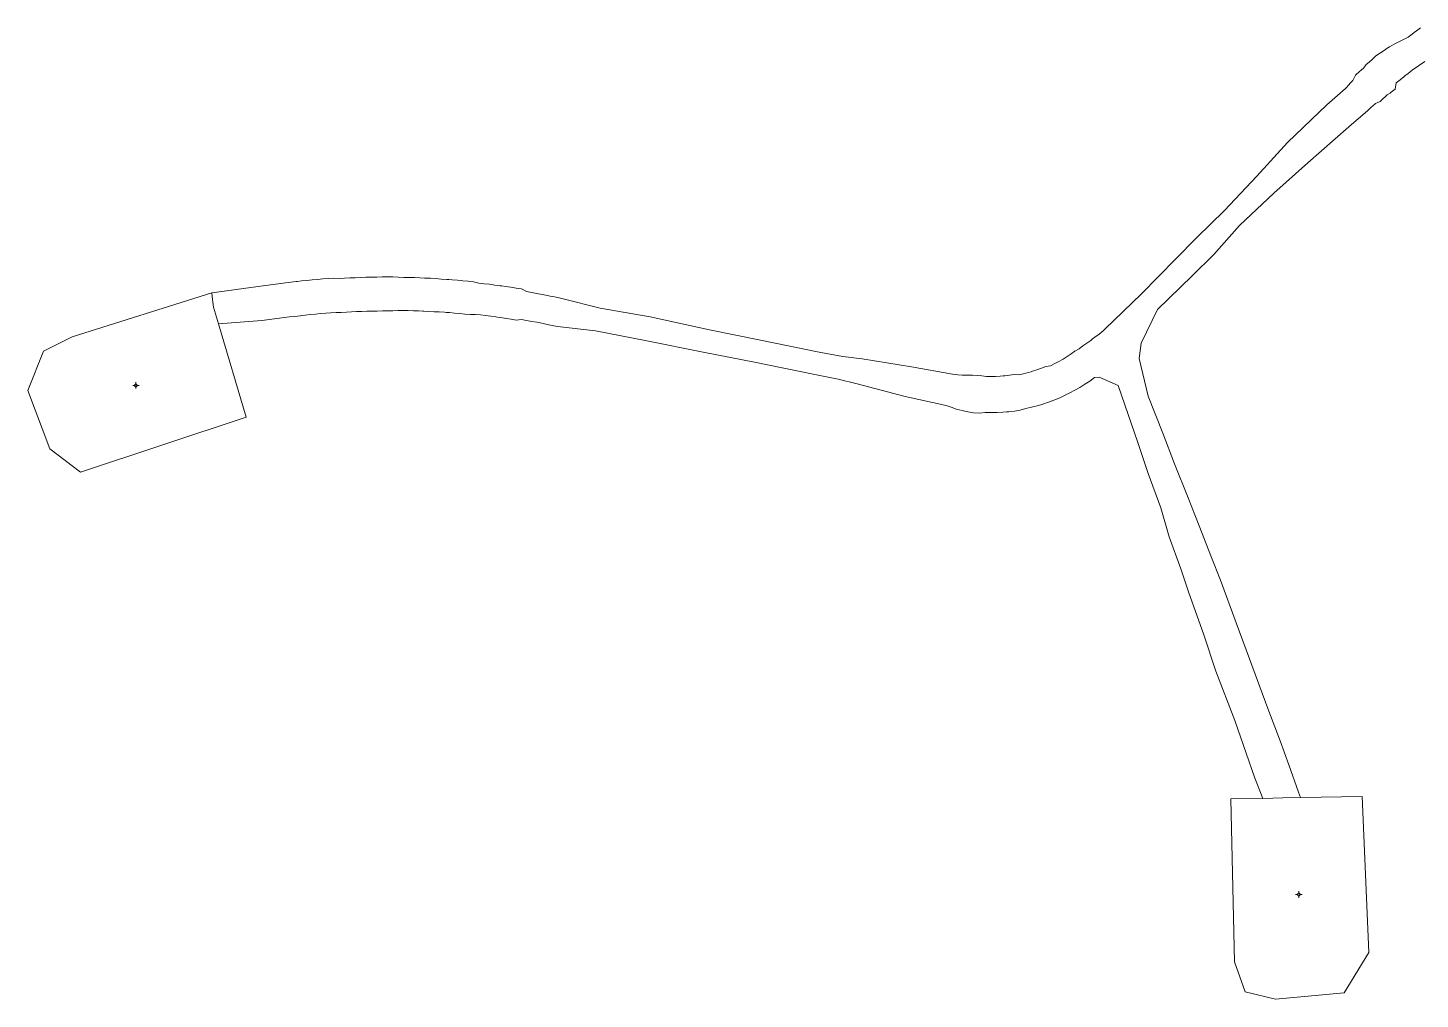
# Model space of a CAD drawing. Header units: metres. Extents: x 544975 to 548996, y 1840763 to 1844365.
# Drawn here: x 547612 to 548139, y 1840763 to 1841130 of the extents above; entities that cross this region are included whole.
import ezdxf

# ---------------------------------------------------------------- set-up
doc = ezdxf.new("R2010")
doc.units = ezdxf.units.M
doc.header["$MEASUREMENT"] = 0
doc.layers.add('Level 11', color=7, linetype='Continuous', lineweight=0)
doc.layers.add('Level 30', color=7, linetype='Continuous', lineweight=0)

# ---------------------------------------------------------------- blocks, each defined once
blk = doc.blocks.new('CENTRD_12')
at = {"layer": 'Level 11', "linetype": 'Continuous', "lineweight": 0}
h = blk.add_hatch(color=7, dxfattribs=at)
edge = h.paths.add_edge_path()
edge.add_arc((0, 0), 1.5, 0, 360)
at = {"layer": 'Level 11', "color": 7, "linetype": 'Continuous', "lineweight": 0}
for p, q in [((-6.3, 0), (-12.5, 0)), ((0, 6.2), (-6.3, 0)), ((-6.3, 0), (0, -6.3)), ((0, 12.5), (0, 6.2)), ((6.2, 0), (0, 6.2)), ((0, -6.3), (6.2, 0)), ((12.5, 0), (6.2, 0)), ((0, -6.3), (0, -12.5))]:
    blk.add_line(p, q, dxfattribs=at)
blk = doc.blocks.new('CENTRD_2')
at = {"layer": 'Level 11', "linetype": 'Continuous', "lineweight": 0}
h = blk.add_hatch(color=7, dxfattribs=at)
edge = h.paths.add_edge_path()
edge.add_arc((0, 0), 1.5, 0, 360)
at = {"layer": 'Level 11', "color": 7, "linetype": 'Continuous', "lineweight": 0}
for p, q in [((-6.25, 0), (-12.5, 0)), ((0, 6.25), (-6.25, 0)), ((-6.25, 0), (0, -6.25)), ((0, 12.5), (0, 6.25)), ((6.25, 0), (0, 6.25)), ((0, -6.25), (6.25, 0)), ((12.5, 0), (6.25, 0)), ((0, -6.25), (0, -12.5))]:
    blk.add_line(p, q, dxfattribs=at)
blk = doc.blocks.new('CENTRD_4')
at = {"layer": 'Level 11', "linetype": 'Continuous', "lineweight": 0}
h = blk.add_hatch(color=7, dxfattribs=at)
edge = h.paths.add_edge_path()
edge.add_arc((0, 0), 1.5, 0, 360)
at = {"layer": 'Level 11', "color": 7, "linetype": 'Continuous', "lineweight": 0}
for p, q in [((-6.25, 0), (-12.5, 0)), ((0, 6.25), (-6.25, 0)), ((-6.25, 0), (0, -6.25)), ((0, 12.5), (0, 6.25)), ((6.25, 0), (0, 6.25)), ((0, -6.25), (6.25, 0)), ((12.5, 0), (6.25, 0)), ((0, -6.25), (0, -12.5))]:
    blk.add_line(p, q, dxfattribs=at)
blk = doc.blocks.new('5.DuongDay35Kv_RTH')
at = {"layer": 'Level 30', "color": 5, "linetype": 'Continuous', "lineweight": 0}
blk.add_line((47682.1406, 841024.6661), (47684.0352, 841018.3198), dxfattribs=at)
at = {"layer": 'Level 30', "color": 5, "flags": 128}
for points in [[(48140.8676, 841117.7275), (48136.1188, 841114.3812), (48134.5408, 841113.1471), (48133.3573, 841112.2216), (48132.9909, 841111.9312), (48131.541, 841110.752), (48130.0823, 841109.591), (48129.6213, 841107.1771), (48128.1997, 841106.0238), (48127.8148, 841105.7033), (48126.6561, 841105.011), (48125.759, 841104.2272), (48125.2785, 841103.7988), (48123.9253, 841102.5593), (48122.164, 841101.7384), (48121.052, 841100.7673), (48120.7494, 841100.4963), (48119.2572, 841099.1597), (48112.1684, 841092.9426), (48096.6327, 841079.3405), (48083.6608, 841067.8662), (48070.7153, 841055.559), (48060.9732, 841044.6224), (48052.7838, 841036.5093), (48039.697, 841023.7431), (48033.4396, 841011.0397), (48032.6761, 841005.2494), (48036.1436, 840990.9281), (48041.6899, 840976.9175), (48046.1107, 840965.3586), (48051.2876, 840952.4859), (48055.4163, 840941.9468), (48060.1423, 840929.8946), (48063.4982, 840921.3217), (48069.4772, 840905.1194), (48074.4603, 840891.4971), (48081.4075, 840872.7493), (48086.0716, 840860.5037), (48089.3598, 840851.4582), (48093.0467, 840841.0416), (48093.7757, 840838.9819)], [(47681.5232, 841030.0514), (47699.037, 841032.4523), (47709.4905, 841033.9108), (47711.4775, 841034.1386), (47713.4645, 841034.3664), (47713.8463, 841034.4102), (47715.4851, 841034.5936), (47717.5149, 841034.8083), (47719.5462, 841035.0096), (47721.5787, 841035.1973), (47723.6125, 841035.3715), (47725.6474, 841035.532), (47727.6832, 841035.6791), (47729.7384, 841035.5178), (47731.7741, 841035.6376), (47733.8106, 841035.7438), (47735.8477, 841035.8363), (47737.8854, 841035.9154), (47739.9236, 841035.9808), (47741.5808, 841036.024), (47741.9621, 841036.0326), (47744.001, 841036.0709), (47746.0401, 841036.0955), (47748.0793, 841036.1066), (47750.1185, 841036.104), (47752.1564, 841035.9751), (47754.1947, 841035.9454), (47756.2327, 841035.9021), (47758.2704, 841035.8452), (47760.3076, 841035.7747), (47762.0309, 841035.7045), (47762.3444, 841035.6907), (47764.3805, 841035.5931), (47766.4159, 841035.4819), (47768.4471, 841035.3024), (47770.4805, 841035.1641), (47771.2346, 841035.1093), (47772.5129, 841035.0122), (47774.5443, 841034.8468), (47776.5745, 841034.6679), (47778.6036, 841034.4754), (47780.6312, 841034.2694), (47782.6297, 841033.8016), (47784.6528, 841033.5688), (47786.6743, 841033.3225), (47788.6941, 841033.0627), (47790.7122, 841032.7895), (47791.3607, 841032.6988), (47792.7283, 841032.5028), (47794.7426, 841032.2027), (47796.7547, 841031.8892), (47798.7647, 841031.5622), (47800.6621, 841030.583), (47802.6633, 841030.23), (47804.6621, 841029.8637), (47806.6585, 841029.4841), (47808.6522, 841029.0912), (47809.6481, 841028.8897), (47810.628, 841028.6898), (47812.5876, 841028.2901), (47814.5472, 841027.8903), (47828.5442, 841024.236), (47847.4792, 841021.0323), (47870.0523, 841016.0985), (47888.7069, 841012.2594), (47911.5927, 841007.5757), (47920.4873, 841006.04), (47927.7974, 841005.1708), (47946.4525, 841002.1359), (47962.0406, 840999.2631), (47964.0502, 840999.1082), (47965.7311, 840998.9787), (47966.0239, 840998.9616), (47967.8142, 840998.9129), (47968.2624, 840998.905), (47969.5935, 840998.9043), (47971.3479, 840998.7908), (47973.0971, 840998.6521), (47974.8455, 840998.4193), (47976.6052, 840998.3974), (47978.3646, 840998.4341), (47980.1217, 840998.5294), (47981.1964, 840998.6168), (47981.8748, 840998.6833), (47983.6217, 840998.8955), (47985.3606, 840999.1658), (47987.1733, 840999.0891), (47988.9038, 840999.4776), (47990.6204, 840999.9236), (47991.7587, 841000.2534), (47992.3211, 841000.4266), (47994.0041, 841000.986), (47995.6676, 841001.6011), (47997.3096, 841002.2714), (47999.1526, 841002.5166), (48000.7622, 841003.3025), (48002.3447, 841004.1416), (48003.6747, 841004.9004), (48003.8983, 841005.0329), (48005.4214, 841005.9756), (48006.9122, 841006.9685), (48008.3691, 841008.0105), (48009.9533, 841008.8953), (48011.3443, 841010.0376), (48012.8646, 841011.0406), (48014.3567, 841012.0994), (48015.0915, 841012.6495), (48015.8856, 841013.2699), (48017.5135, 841014.4714), (48019.1018, 841015.7123), (48019.6708, 841016.2837), (48033.6529, 841029.7614), (48046.4083, 841042.8576), (48054.5815, 841050.9867), (48064.9933, 841061.2565), (48077.2519, 841074.2477), (48088.9173, 841087.0228), (48103.8363, 841101.2391), (48110.8892, 841107.492), (48112.2194, 841108.9898), (48112.4891, 841109.2936), (48113.6111, 841110.5307), (48114.6458, 841112.4884), (48116.1993, 841113.9115), (48116.7511, 841114.4034), (48117.781, 841115.3032), (48118.7292, 841116.5545), (48119.1736, 841116.9246), (48120.815, 841118.2562), (48122.3137, 841119.7763), (48124.0452, 841120.9984), (48125.8326, 841122.1383), (48126.2827, 841122.4174), (48127.564, 841123.2021), (48129.2723, 841124.2484), (48134.5198, 841126.8759), (48136.1304, 841128.063), (48136.9064, 841128.635), (48137.7189, 841129.238), (48139.2776, 841130.4132)], [(47681.5232, 841030.0514), (47681.6748, 841028.7291), (47681.7204, 841028.3317), (47681.766, 841027.9343), (47681.8115, 841027.5369), (47681.9254, 841026.5434), (47682.1406, 841024.6661)], [(47684.0352, 841018.3198), (47700.5056, 841019.6414), (47710.9749, 841020.9624), (47712.9619, 841021.1902), (47714.9489, 841021.418), (47715.3307, 841021.4618), (47716.8997, 841021.6374), (47718.8432, 841021.843), (47720.788, 841022.0357), (47722.734, 841022.2154), (47724.6812, 841022.3821), (47726.6294, 841022.5359), (47728.5786, 841022.6767), (47730.5358, 841022.6915), (47732.486, 841022.8063), (47734.4369, 841022.908), (47736.3884, 841022.9967), (47738.3405, 841023.0724), (47740.2931, 841023.135), (47741.8807, 841023.1764), (47742.246, 841023.1847), (47744.1992, 841023.2213), (47746.1526, 841023.2449), (47748.1061, 841023.2555), (47750.0597, 841023.2531), (47752.0155, 841023.442), (47753.9702, 841023.4135), (47755.9247, 841023.372), (47757.8788, 841023.3174), (47759.8326, 841023.2498), (47761.4852, 841023.1825), (47761.7858, 841023.1692), (47763.7385, 841023.0756), (47765.6905, 841022.9689), (47767.6434, 841022.8749), (47769.594, 841022.7422), (47770.3173, 841022.6897), (47771.5436, 841022.5966), (47773.4923, 841022.4379), (47775.4398, 841022.2662), (47777.3862, 841022.0816), (47779.3312, 841021.884), (47781.306, 841021.9511), (47783.2501, 841021.7273), (47785.1927, 841021.4906), (47787.1336, 841021.241), (47789.0729, 841020.9784), (47789.6961, 841020.8913), (47791.0104, 841020.703), (47792.9459, 841020.4146), (47794.8796, 841020.1133), (47796.8111, 841019.7991), (47798.8305, 841019.9924), (47800.7612, 841019.6518), (47802.6896, 841019.2984), (47804.6155, 841018.9322), (47806.539, 841018.5532), (47807.4998, 841018.3588), (47808.4796, 841018.1589), (47810.4392, 841017.7592), (47812.3989, 841017.3594), (47826.8065, 841015.7186), (47845.6587, 841012.1086), (47868.2913, 841007.4664), (47887.002, 841003.9023), (47909.893, 840999.2439), (47918.7231, 840997.3921), (47925.8595, 840995.6715), (47944.1562, 840990.88), (47959.6204, 840987.3996), (47961.5301, 840986.7549), (47963.1274, 840986.2156), (47963.4739, 840986.1042), (47965.6297, 840985.5849), (47966.1704, 840985.435), (47967.79, 840985.015), (47969.9923, 840984.6817), (47972.2124, 840984.5057), (47974.4476, 840984.7615), (47976.6627, 840984.7339), (47978.8774, 840984.7802), (47981.0893, 840984.9002), (47982.4421, 840985.0101), (47983.296, 840985.0939), (47985.4951, 840985.361), (47987.684, 840985.7012), (47989.8205, 840986.3065), (47991.9755, 840986.7904), (47994.1132, 840987.3458), (47995.5308, 840987.7565), (47996.2312, 840987.9722), (47998.3271, 840988.6688), (48000.3987, 840989.4348), (48002.4435, 840990.2695), (48004.4396, 840991.2143), (48006.4229, 840992.1827), (48008.3728, 840993.2166), (48010.0117, 840994.1516), (48010.2872, 840994.315), (48012.1639, 840995.4765), (48014.0009, 840996.6999), (48015.7961, 840997.9839), (48017.6003, 840998.2128), (48024.7201, 840994.9572), (48027.2532, 840987.6534), (48032.1648, 840973.4089), (48036.1612, 840961.6937), (48040.8613, 840948.6453), (48044.1266, 840937.7883), (48048.4354, 840925.5823), (48051.3989, 840916.865), (48057.1472, 840900.5776), (48061.8027, 840886.8347), (48068.9055, 840868.1442), (48073.2424, 840855.778), (48076.4261, 840846.694), (48079.5007, 840838.7264)]]:
    blk.add_lwpolyline(points, dxfattribs=at)
at = {"layer": 'Level 30', "color": 5, "linetype": 'Continuous', "lineweight": 0, "flags": 128}
for points in [[(47684.0352, 841018.3198), (47694.5762, 840983.0101), (47631.7723, 840962.1979), (47620.1515, 840971.0984), (47611.87, 840993.1156), (47617.853, 841008.0449), (47628.6007, 841013.3857), (47681.5232, 841030.0514)], [(48093.7757, 840838.9819), (48117.1781, 840839.4007), (48119.7256, 840780.3961), (48110.2781, 840765.1447), (48084.3476, 840762.7069), (48072.9089, 840765.5016), (48068.793, 840776.7753), (48067.4792, 840838.5113), (48079.5007, 840838.7264)], [(48079.5007, 840838.7264), (48087.1323, 840838.863), (48093.7757, 840838.9819)]]:
    blk.add_lwpolyline(points, dxfattribs=at)
at = {"layer": 'Level 11', "color": 7, "linetype": 'Continuous', "lineweight": 0, "xscale": 0.1, "yscale": 0.1, "zscale": 0.1}
for name, p in [('CENTRD_4', (47652.8224, 840995.0701)), ('CENTRD_2', (48093.1934, 840802.2807))]:
    blk.add_blockref(name, p, dxfattribs=at)

msp = doc.modelspace()

# ---------------------------------------------------------------- linework, layer by layer
at = {"layer": 'Level 30', "color": 5, "linetype": 'Continuous', "lineweight": 0}
msp.add_line((547682.1406, 1841024.6661), (547684.0352, 1841018.3198), dxfattribs=at)
at = {"layer": 'Level 30', "color": 5, "flags": 128}
for points in [[(547681.5232, 1841030.0514), (547699.037, 1841032.4523), (547709.4905, 1841033.9108), (547711.4775, 1841034.1386), (547713.4645, 1841034.3664), (547713.8463, 1841034.4102), (547715.4851, 1841034.5936), (547717.5149, 1841034.8083), (547719.5462, 1841035.0096), (547721.5787, 1841035.1973), (547723.6125, 1841035.3715), (547725.6474, 1841035.532), (547727.6832, 1841035.6791), (547729.7384, 1841035.5178), (547731.7741, 1841035.6376), (547733.8106, 1841035.7438), (547735.8477, 1841035.8363), (547737.8854, 1841035.9154), (547739.9236, 1841035.9808), (547741.5808, 1841036.024), (547741.9621, 1841036.0326), (547744.001, 1841036.0709), (547746.0401, 1841036.0955), (547748.0793, 1841036.1066), (547750.1185, 1841036.104), (547752.1564, 1841035.9751), (547754.1947, 1841035.9454), (547756.2327, 1841035.9021), (547758.2704, 1841035.8452), (547760.3076, 1841035.7747), (547762.0309, 1841035.7045), (547762.3444, 1841035.6907), (547764.3805, 1841035.5931), (547766.4159, 1841035.4819), (547768.4471, 1841035.3024), (547770.4805, 1841035.1641), (547771.2346, 1841035.1093), (547772.5129, 1841035.0122), (547774.5443, 1841034.8468), (547776.5745, 1841034.6679), (547778.6036, 1841034.4754), (547780.6312, 1841034.2694), (547782.6297, 1841033.8016), (547784.6528, 1841033.5688), (547786.6743, 1841033.3225), (547788.6941, 1841033.0627), (547790.7122, 1841032.7895), (547791.3607, 1841032.6988), (547792.7283, 1841032.5028), (547794.7426, 1841032.2027), (547796.7547, 1841031.8892), (547798.7647, 1841031.5622), (547800.6621, 1841030.583), (547802.6633, 1841030.23), (547804.6621, 1841029.8637), (547806.6585, 1841029.4841), (547808.6522, 1841029.0912), (547809.6481, 1841028.8897), (547810.628, 1841028.6898), (547812.5876, 1841028.2901), (547814.5472, 1841027.8903), (547828.5442, 1841024.236), (547847.4792, 1841021.0323), (547870.0523, 1841016.0985), (547888.7069, 1841012.2594), (547911.5927, 1841007.5757), (547920.4873, 1841006.04), (547927.7974, 1841005.1708), (547946.4525, 1841002.1359), (547962.0406, 1840999.2631), (547964.0502, 1840999.1082), (547965.7311, 1840998.9787), (547966.0239, 1840998.9616), (547967.8142, 1840998.9129), (547968.2624, 1840998.905), (547969.5935, 1840998.9043), (547971.3479, 1840998.7908), (547973.0971, 1840998.6521), (547974.8455, 1840998.4193), (547976.6052, 1840998.3974), (547978.3646, 1840998.4341), (547980.1217, 1840998.5294), (547981.1964, 1840998.6168), (547981.8748, 1840998.6833), (547983.6217, 1840998.8955), (547985.3606, 1840999.1658), (547987.1733, 1840999.0891), (547988.9038, 1840999.4776), (547990.6204, 1840999.9236), (547991.7587, 1841000.2534), (547992.3211, 1841000.4266), (547994.0041, 1841000.986), (547995.6676, 1841001.6011), (547997.3096, 1841002.2714), (547999.1526, 1841002.5166), (548000.7622, 1841003.3025), (548002.3447, 1841004.1416), (548003.6747, 1841004.9004), (548003.8983, 1841005.0329), (548005.4214, 1841005.9756), (548006.9122, 1841006.9685), (548008.3691, 1841008.0105), (548009.9533, 1841008.8953), (548011.3443, 1841010.0376), (548012.8646, 1841011.0406), (548014.3567, 1841012.0994), (548015.0915, 1841012.6495), (548015.8856, 1841013.2699), (548017.5135, 1841014.4714), (548019.1018, 1841015.7123), (548019.6708, 1841016.2837), (548033.6529, 1841029.7614), (548046.4083, 1841042.8576), (548054.5815, 1841050.9867), (548064.9933, 1841061.2565), (548077.2519, 1841074.2477), (548088.9173, 1841087.0228), (548103.8363, 1841101.2391), (548110.8892, 1841107.492), (548112.2194, 1841108.9898), (548112.4891, 1841109.2936), (548113.6111, 1841110.5307), (548114.6458, 1841112.4884), (548116.1993, 1841113.9115), (548116.7511, 1841114.4034), (548117.781, 1841115.3032), (548118.7292, 1841116.5545), (548119.1736, 1841116.9246), (548120.815, 1841118.2562), (548122.3137, 1841119.7763), (548124.0452, 1841120.9984), (548125.8326, 1841122.1383), (548126.2827, 1841122.4174), (548127.564, 1841123.2021), (548129.2723, 1841124.2484), (548134.5198, 1841126.8759), (548136.1304, 1841128.063), (548136.9064, 1841128.635), (548137.7189, 1841129.238), (548139.2776, 1841130.4132)], [(548140.8676, 1841117.7275), (548136.1188, 1841114.3812), (548134.5408, 1841113.1471), (548133.3573, 1841112.2216), (548132.9909, 1841111.9312), (548131.541, 1841110.752), (548130.0823, 1841109.591), (548129.6213, 1841107.1771), (548128.1997, 1841106.0238), (548127.8148, 1841105.7033), (548126.6561, 1841105.011), (548125.759, 1841104.2272), (548125.2785, 1841103.7988), (548123.9253, 1841102.5593), (548122.164, 1841101.7384), (548121.052, 1841100.7673), (548120.7494, 1841100.4963), (548119.2572, 1841099.1597), (548112.1684, 1841092.9426), (548096.6327, 1841079.3405), (548083.6608, 1841067.8662), (548070.7153, 1841055.559), (548060.9732, 1841044.6224), (548052.7838, 1841036.5093), (548039.697, 1841023.7431), (548033.4396, 1841011.0397), (548032.6761, 1841005.2494), (548036.1436, 1840990.9281), (548041.6899, 1840976.9175), (548046.1107, 1840965.3586), (548051.2876, 1840952.4859), (548055.4163, 1840941.9468), (548060.1423, 1840929.8946), (548063.4982, 1840921.3217), (548069.4772, 1840905.1194), (548074.4603, 1840891.4971), (548081.4075, 1840872.7493), (548086.0716, 1840860.5037), (548089.3598, 1840851.4582), (548093.0467, 1840841.0416), (548093.7757, 1840838.9819)], [(547681.5232, 1841030.0514), (547681.6748, 1841028.7291), (547681.7204, 1841028.3317), (547681.766, 1841027.9343), (547681.8115, 1841027.5369), (547681.9254, 1841026.5434), (547682.1406, 1841024.6661)], [(547684.0352, 1841018.3198), (547700.5056, 1841019.6414), (547710.9749, 1841020.9624), (547712.9619, 1841021.1902), (547714.9489, 1841021.418), (547715.3307, 1841021.4618), (547716.8997, 1841021.6374), (547718.8432, 1841021.843), (547720.788, 1841022.0357), (547722.734, 1841022.2154), (547724.6812, 1841022.3821), (547726.6294, 1841022.5359), (547728.5786, 1841022.6767), (547730.5358, 1841022.6915), (547732.486, 1841022.8063), (547734.4369, 1841022.908), (547736.3884, 1841022.9967), (547738.3405, 1841023.0724), (547740.2931, 1841023.135), (547741.8807, 1841023.1764), (547742.246, 1841023.1847), (547744.1992, 1841023.2213), (547746.1526, 1841023.2449), (547748.1061, 1841023.2555), (547750.0597, 1841023.2531), (547752.0155, 1841023.442), (547753.9702, 1841023.4135), (547755.9247, 1841023.372), (547757.8788, 1841023.3174), (547759.8326, 1841023.2498), (547761.4852, 1841023.1825), (547761.7858, 1841023.1692), (547763.7385, 1841023.0756), (547765.6905, 1841022.9689), (547767.6434, 1841022.8749), (547769.594, 1841022.7422), (547770.3173, 1841022.6897), (547771.5436, 1841022.5966), (547773.4923, 1841022.4379), (547775.4398, 1841022.2662), (547777.3862, 1841022.0816), (547779.3312, 1841021.884), (547781.306, 1841021.9511), (547783.2501, 1841021.7273), (547785.1927, 1841021.4906), (547787.1336, 1841021.241), (547789.0729, 1841020.9784), (547789.6961, 1841020.8913), (547791.0104, 1841020.703), (547792.9459, 1841020.4146), (547794.8796, 1841020.1133), (547796.8111, 1841019.7991), (547798.8305, 1841019.9924), (547800.7612, 1841019.6518), (547802.6896, 1841019.2984), (547804.6155, 1841018.9322), (547806.539, 1841018.5532), (547807.4998, 1841018.3588), (547808.4796, 1841018.1589), (547810.4392, 1841017.7592), (547812.3989, 1841017.3594), (547826.8065, 1841015.7186), (547845.6587, 1841012.1086), (547868.2913, 1841007.4664), (547887.002, 1841003.9023), (547909.893, 1840999.2439), (547918.7231, 1840997.3921), (547925.8595, 1840995.6715), (547944.1562, 1840990.88), (547959.6204, 1840987.3996), (547961.5301, 1840986.7549), (547963.1274, 1840986.2156), (547963.4739, 1840986.1042), (547965.6297, 1840985.5849), (547966.1704, 1840985.435), (547967.79, 1840985.015), (547969.9923, 1840984.6817), (547972.2124, 1840984.5057), (547974.4476, 1840984.7615), (547976.6627, 1840984.7339), (547978.8774, 1840984.7802), (547981.0893, 1840984.9002), (547982.4421, 1840985.0101), (547983.296, 1840985.0939), (547985.4951, 1840985.361), (547987.684, 1840985.7012), (547989.8205, 1840986.3065), (547991.9755, 1840986.7904), (547994.1132, 1840987.3458), (547995.5308, 1840987.7565), (547996.2312, 1840987.9722), (547998.3271, 1840988.6688), (548000.3987, 1840989.4348), (548002.4435, 1840990.2695), (548004.4396, 1840991.2143), (548006.4229, 1840992.1827), (548008.3728, 1840993.2166), (548010.0117, 1840994.1516), (548010.2872, 1840994.315), (548012.1639, 1840995.4765), (548014.0009, 1840996.6999), (548015.7961, 1840997.9839), (548017.6003, 1840998.2128), (548024.7201, 1840994.9572), (548027.2532, 1840987.6534), (548032.1648, 1840973.4089), (548036.1612, 1840961.6937), (548040.8613, 1840948.6453), (548044.1266, 1840937.7883), (548048.4354, 1840925.5823), (548051.3989, 1840916.865), (548057.1472, 1840900.5776), (548061.8027, 1840886.8347), (548068.9055, 1840868.1442), (548073.2424, 1840855.778), (548076.4261, 1840846.694), (548079.5007, 1840838.7264)]]:
    msp.add_lwpolyline(points, dxfattribs=at)
at = {"layer": 'Level 30', "color": 5, "linetype": 'Continuous', "lineweight": 0, "flags": 128}
for points in [[(547684.0352, 1841018.3198), (547694.5762, 1840983.0101), (547631.7723, 1840962.1979), (547620.1515, 1840971.0984), (547611.87, 1840993.1156), (547617.853, 1841008.0449), (547628.6007, 1841013.3857), (547681.5232, 1841030.0514)], [(548093.7757, 1840838.9819), (548117.1781, 1840839.4007), (548119.7256, 1840780.3961), (548110.2781, 1840765.1447), (548084.3476, 1840762.7069), (548072.9089, 1840765.5016), (548068.793, 1840776.7753), (548067.4792, 1840838.5113), (548079.5007, 1840838.7264)], [(548079.5007, 1840838.7264), (548087.1323, 1840838.863), (548093.7757, 1840838.9819)]]:
    msp.add_lwpolyline(points, dxfattribs=at)

# ---------------------------------------------------------------- block references
at = {"color": 7, "linetype": 'Continuous', "lineweight": 0}
msp.add_blockref('5.DuongDay35Kv_RTH', (500000, 1000000), dxfattribs=at)
at = {"layer": 'Level 11', "color": 7, "linetype": 'Continuous', "lineweight": 0, "xscale": 0.1, "yscale": 0.1, "zscale": 0.1}
for p in [(547652.8224, 1840995.0701), (548093.1934, 1840802.2807)]:
    msp.add_blockref('CENTRD_12', p, dxfattribs=at)

doc.saveas('drawing.dxf')
